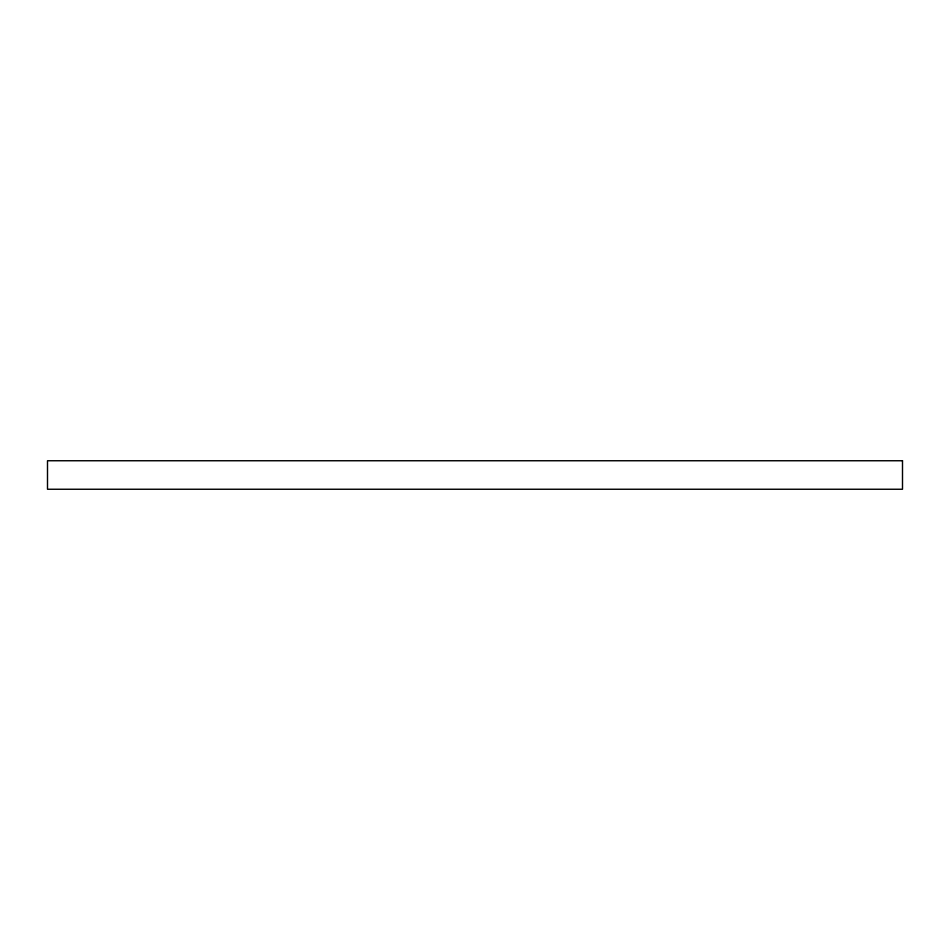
<?xml version="1.0" encoding="UTF-8"?>
<svg xmlns="http://www.w3.org/2000/svg" width="950" height="950" viewBox="0 0 950 950"><rect width="100%" height="100%" fill="white"/><g stroke="black" fill="none" stroke-linecap="round" stroke-linejoin="round"><path stroke-width="1.43" d="M902.5 460.75L47.5 460.75L47.5 489.25L902.5 489.25L902.5 460.75"/></g></svg>
